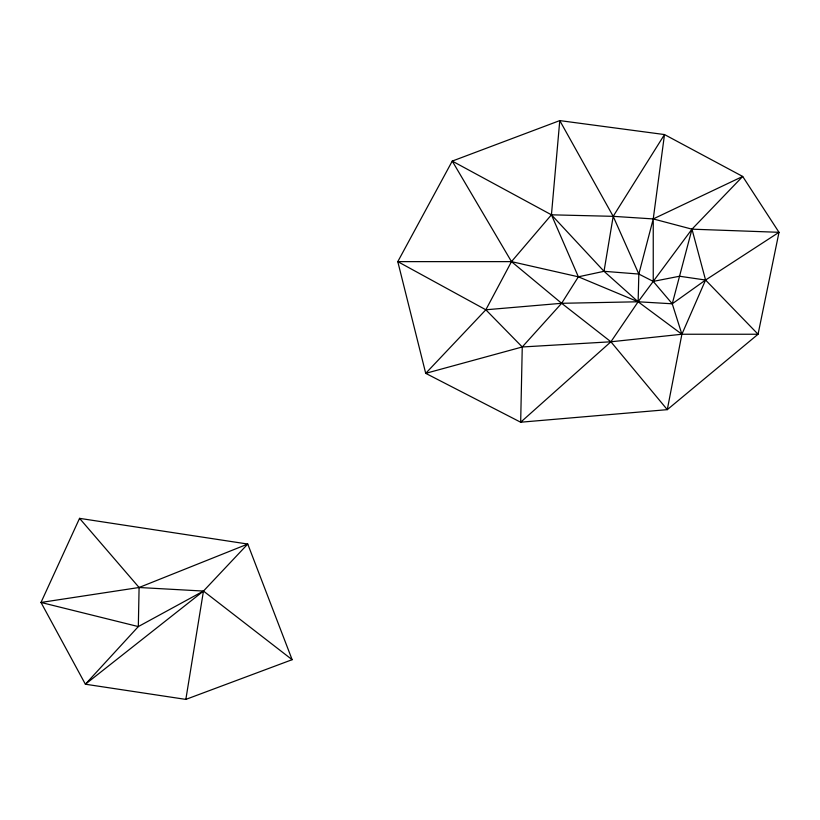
<?xml version="1.0" encoding="UTF-8"?>
<svg xmlns="http://www.w3.org/2000/svg" width="820" height="820" viewBox="0 0 820 820"><rect width="100%" height="100%" fill="white"/><g stroke="black" fill="none" stroke-linecap="round" stroke-linejoin="round"><path stroke-width="1.23" d="M79.55 518.353L139.092 587.499L138.324 626.582L85.382 684.218L41 602.454L79.55 518.353L247.753 544.049L292.135 659.69L185.843 699.399L85.382 684.218L203.462 591.066L247.753 544.049L139.092 587.499L41 602.454L138.324 626.582L203.462 591.066L292.135 659.69M522.258 346.973L520.669 422.218L667.285 409.651L758.059 334.242L779 232.306L742.694 176.454L664.497 134.562L559.773 120.601L452.25 161.089L397.792 261.631L425.713 373.346L520.669 422.218L610.91 341.786L638.124 301.781L691.977 229.169L742.694 176.454L653.243 218.93L613.186 216.336L551.44 214.82L452.25 161.089L511.485 261.631L561.649 303.297L610.91 341.786L667.285 409.651L681.891 334.242L705.569 280.04L779 232.306L691.977 229.169L653.243 218.93L664.497 134.562L613.186 216.336L604.022 271.307L638.124 301.781L681.891 334.242L758.059 334.242L705.569 280.04L691.977 229.169L672.256 303.789L681.891 334.242L610.91 341.786L522.258 346.973L425.713 373.346L485.84 309.786L511.485 261.631L551.44 214.82L559.773 120.601L613.186 216.336L638.831 274.054L638.124 301.781L561.649 303.297L485.84 309.786L397.792 261.631L511.485 261.631L578.366 276.811L638.124 301.781L672.256 303.789L705.569 280.04L679.534 276.237L653.243 281.393L638.831 274.054L604.022 271.307L578.366 276.811L561.649 303.297L522.258 346.973L485.84 309.786M185.843 699.399L203.462 591.066L139.092 587.499M638.831 274.054L653.243 218.93L653.243 281.393L672.256 303.789M604.022 271.307L551.44 214.82L578.366 276.811"/></g></svg>
